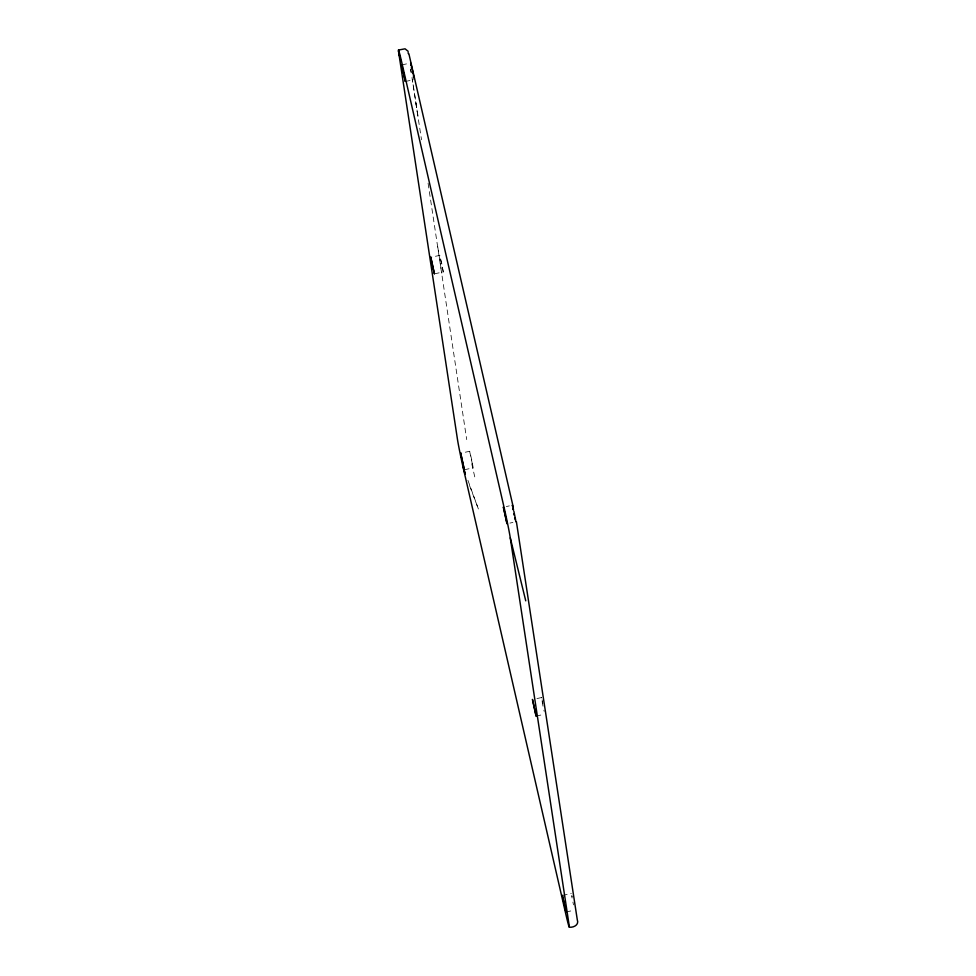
<?xml version="1.0" encoding="UTF-8"?>
<svg xmlns="http://www.w3.org/2000/svg" width="976" height="976" viewBox="0 0 976 976"><rect width="100%" height="100%" fill="white"/><g stroke="black" fill="none" stroke-linecap="round" stroke-linejoin="round"><path stroke-width="0.73" stroke-dasharray="4.88 3.66" d="M434.369 273.853L443.287 271.938L441.847 264.008L439.761 255.37L430.794 257.286M464.271 469.761L473.201 467.846L471.762 459.928L469.676 451.29L460.709 453.193M401.709 64.928L409.139 63.33M405.272 81.496L414.202 79.581M506.361 506.52L509.338 505.885M509.923 523.087L512.9 522.453M536.934 698.56L541.399 697.596L541.68 698.316M536.044 716.079L543.486 714.493M562.383 895.431L571.314 893.516M565.958 911.999L573.388 910.401M469.627 451.278L473.201 467.846M443.287 271.938L439.725 255.37M469.517 485.45L478.472 509.191L467.101 478.069M542.095 699.89L542.924 703.464M572.009 895.809L572.265 896.871M543.9 710.199L544.169 711.333M471.774 463.807L474.824 477.142M573.522 904.862L572.912 902.117M542.998 706.197L541.399 697.596M572.07 898.03L571.631 895.785M415.825 102.87L421.522 139.751M411.994 77.531L418.131 117.279L412.262 79.166M410.737 69.747L411.201 72.749M437.736 246.769L441.786 273.158M410.652 69.211L411.079 72.065M428.086 183.195L466.711 439.603"/><path stroke-width="1.46" d="M398.489 51.118L457.463 439.359A23.412 0.708 77.9 0 0 459.94 452.608L460.66 456.097A23.412 0.708 77.9 0 0 462.966 466.76L565.921 914.561A23.412 0.708 77.9 0 0 569.069 924.772L510.277 537.886A23.412 0.708 77.9 0 0 507.801 524.637L507.081 521.16A23.412 0.708 77.9 0 0 504.019 507.166L401.831 62.684A23.412 0.708 77.9 0 0 399.355 52.619L398.952 51.216A23.412 0.708 77.9 0 0 398.489 51.118L400.465 59.792M398.476 50.044L405.064 48.812L408.139 51.313M569.264 927.2C573.632 927.749 579.329 924.809 577.292 919.795L516.389 521.648M515.804 521.684L515.779 520.769M463.722 470.078L465.308 474.275M462.966 466.76L465.04 472.408M512.595 505.958L512.302 505.239L512.376 505.946M408.883 53.753L513.181 506.788M512.778 506.654L513.535 509.789M413.397 76.75L413.641 77.726M515.316 519.952L514.803 517.841M510.277 537.886L525.747 600.838M398.745 52.448L399.818 56.84M412.153 68.869L410.676 63.013L410.957 65.282M513.84 511.107L515.645 519.976M513.913 513.84L514.218 515.243M412.226 71.614L412.531 73.005M412.458 70.248L413.055 73.054M411.384 67.527L411.64 68.832M413.324 74.396L413.97 77.751M512.827 508.557L513.059 509.765M408.139 52.484L408.297 53.631M405.296 81.374L401.709 64.928L405.296 81.374M434.381 273.731L430.794 257.286L434.381 273.731M464.295 469.651L460.709 453.193L464.295 469.651M506.971 523.612L503.384 507.154L506.971 523.612M536.068 715.969L532.481 699.511L536.068 715.969M565.97 911.877L562.383 895.431L565.97 911.877"/></g></svg>
